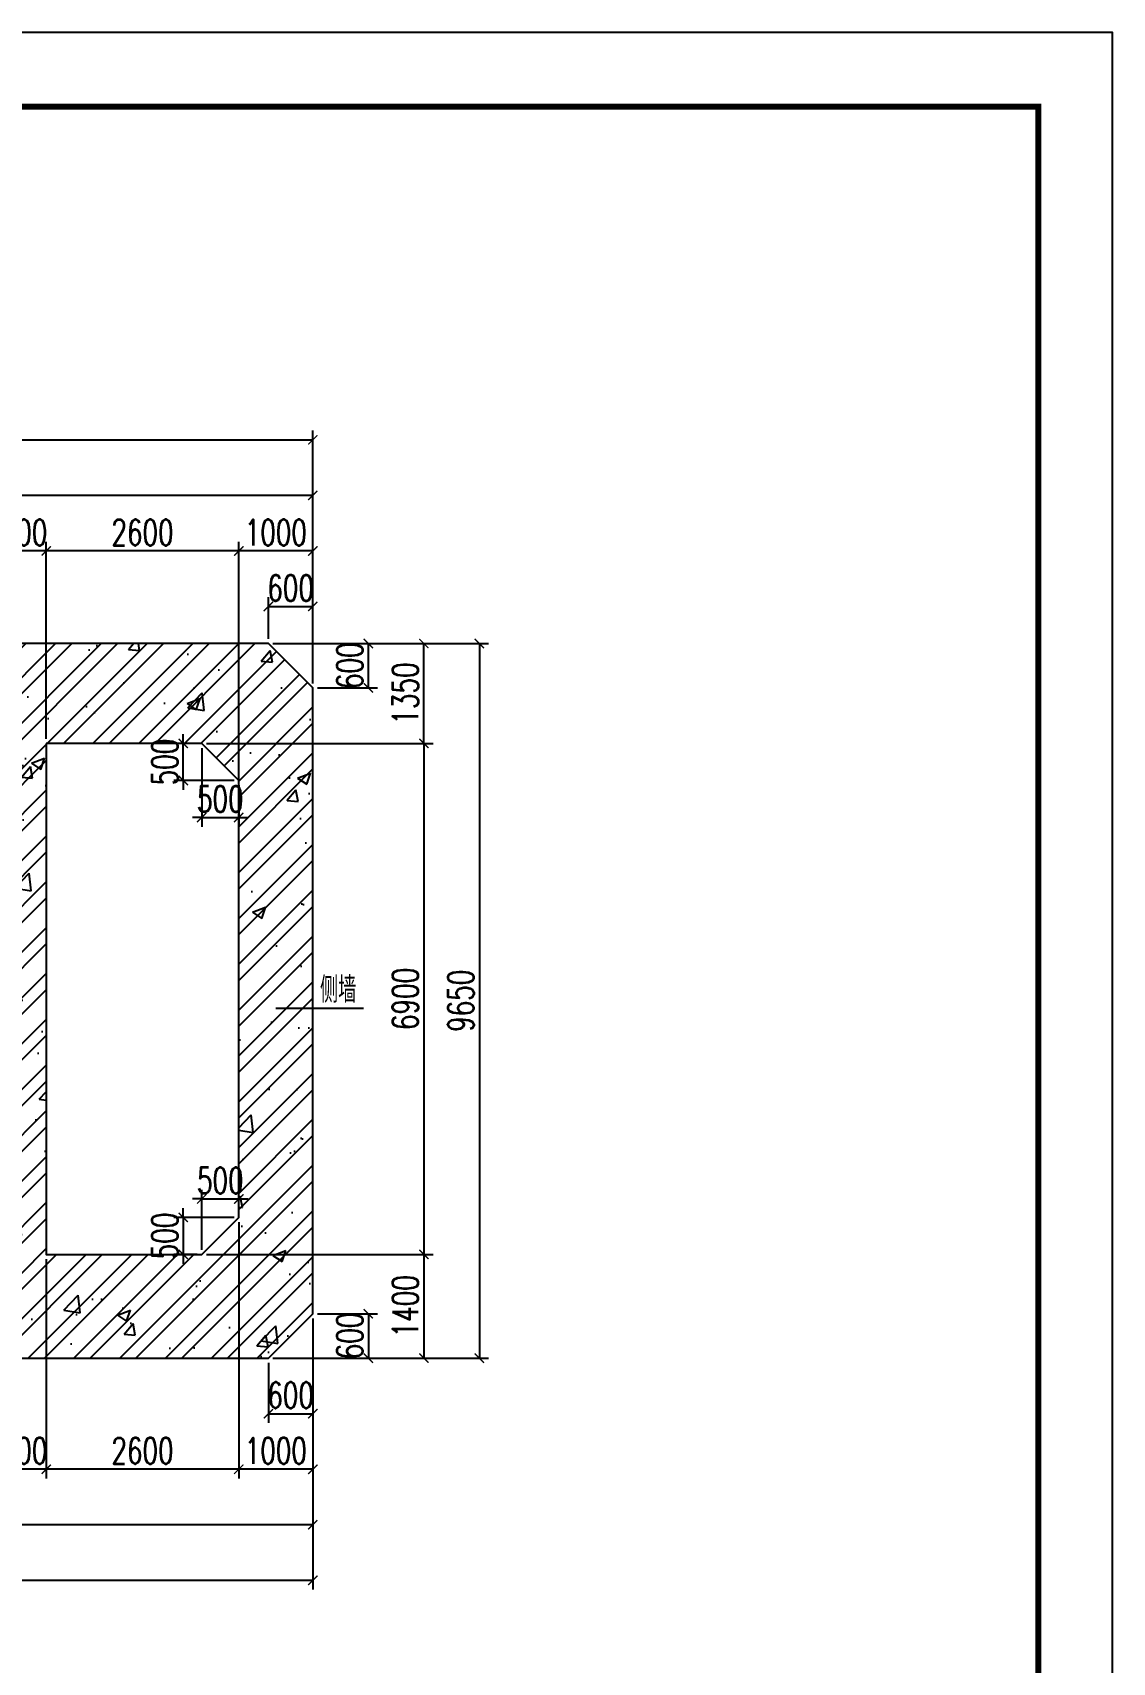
# Model space of a CAD drawing. Extents: x 266020 to 523514, y 704210 to 746210.
# Drawn here: x 427453 to 442038, y 724201 to 746210 of the extents above; entities that cross this region are included whole.
import ezdxf

# ---------------------------------------------------------------- set-up
doc = ezdxf.new("R2010")
doc.units = 0
doc.header["$LTSCALE"] = 50
doc.header["$MEASUREMENT"] = 0
doc.layers.get('0').update_dxf_attribs({"linetype": 'CONTINUOUS'})
doc.layers.get('Defpoints').update_dxf_attribs({"linetype": 'CONTINUOUS'})
for name, color, linetype in [('01 标  注', 1, 'CONTINUOUS'), ('02 结  构', 5, 'CONTINUOUS'), ('4', 4, 'CONTINUOUS'), ('填充', 8, 'CONTINUOUS')]:
    doc.layers.add(name, color=color, linetype=linetype)
doc.styles.get("Standard").update_dxf_attribs({"font": 'txt1.shx', "width": 0.7, "bigfont": 'hztxt.shx'})
doc.dimstyles.new('1：100', dxfattribs={"dimscale": 100, "dimtxt": 3.5, "dimasz": 1.25, "dimexe": 1.25, "dimexo": 0.625, "dimgap": 0.75, "dimtad": 1, "dimdsep": 46, "dimtxsty": 'Standard', "dimblk": 'ARCHTICK', "dimcen": 2.5, "dimclrt": 256, "dimadec": 0, "dimazin": 0, "dimtfac": 1, "dimtix": 1, "dimtmove": 0, "dimatfit": 3, "dimfxl": 0, "dimarcsym": 0})

# ---------------------------------------------------------------- blocks, each defined once
blk = doc.blocks.new('_ArchTick')
at = {"color": 0, "linetype": 'ByBlock', "const_width": 0.15}
blk.add_lwpolyline([(-0.5, -0.5), (0.5, 0.5)], dxfattribs=at)
blk = doc.blocks.new('*D234')
at = {"layer": '01 标  注', "color": 0, "lineweight": -2}
for p, q in [((394638, 728847), (394638, 725185)), ((431238, 728401), (431238, 725185)), ((394638, 725310), (431238, 725310))]:
    blk.add_line(p, q, dxfattribs=at)
at = {"layer": 'Defpoints', "color": 0}
for p in [(394638, 728910), (431238, 728463), (431238, 725310)]:
    blk.add_point(p, dxfattribs=at)
at = {"layer": '01 标  注', "color": 0, "lineweight": -2, "xscale": 125, "yscale": 125, "zscale": 125, "rotation": 180}
blk.add_blockref('_ArchTick', (394638, 725310), dxfattribs=at)
at = {"layer": '01 标  注', "color": 0, "lineweight": -2, "xscale": 125, "yscale": 125, "zscale": 125}
blk.add_blockref('_ArchTick', (431238, 725310), dxfattribs=at)
at = {"layer": '01 标  注', "insert": (412938, 725560), "char_height": 350, "attachment_point": 5}
blk.add_mtext('36600', dxfattribs=at)
blk = doc.blocks.new('*D235')
at = {"layer": '01 标  注', "color": 0, "lineweight": -2}
for p, q in [((430638, 738022), (430638, 738585)), ((430638, 738460), (431238, 738460)), ((431238, 737422), (431238, 738585))]:
    blk.add_line(p, q, dxfattribs=at)
at = {"layer": 'Defpoints', "color": 0}
for p in [(431238, 738460), (430638, 737960), (431238, 737360)]:
    blk.add_point(p, dxfattribs=at)
at = {"layer": '01 标  注', "color": 0, "lineweight": -2, "xscale": 125, "yscale": 125, "zscale": 125, "rotation": 180}
blk.add_blockref('_ArchTick', (430638, 738460), dxfattribs=at)
at = {"layer": '01 标  注', "color": 0, "lineweight": -2, "xscale": 125, "yscale": 125, "zscale": 125}
blk.add_blockref('_ArchTick', (431238, 738460), dxfattribs=at)
at = {"layer": '01 标  注', "insert": (430938, 738710), "char_height": 350, "attachment_point": 5}
blk.add_mtext('600', dxfattribs=at)
blk = doc.blocks.new('*D236')
at = {"layer": '01 标  注', "color": 0, "lineweight": -2}
for p, q in [((430700, 737960), (432113, 737960)), ((431988, 737360), (431988, 737960)), ((431300, 737360), (432113, 737360))]:
    blk.add_line(p, q, dxfattribs=at)
at = {"layer": 'Defpoints', "color": 0}
for p in [(430638, 737960), (431988, 737960), (431238, 737360)]:
    blk.add_point(p, dxfattribs=at)
at = {"layer": '01 标  注', "color": 0, "lineweight": -2, "xscale": 125, "yscale": 125, "zscale": 125}
for p, rotation in [((431988, 737960), 90), ((431988, 737360), 270)]:
    blk.add_blockref('_ArchTick', p, dxfattribs=dict(at, rotation=rotation))
at = {"layer": '01 标  注', "insert": (431738, 737660), "char_height": 350, "attachment_point": 5, "rotation": 90}
blk.add_mtext('600', dxfattribs=at)
blk = doc.blocks.new('*D285')
at = {"layer": '01 标  注', "color": 0, "lineweight": -2}
for p, q in [((429738, 736547), (429738, 735485)), ((430238, 736047), (430238, 735485)), ((429738, 735610), (429613, 735610)), ((429738, 735610), (430238, 735610)), ((430238, 735610), (430363, 735610))]:
    blk.add_line(p, q, dxfattribs=at)
at = {"layer": 'Defpoints', "color": 0}
for p in [(429738, 736610), (430238, 736110), (430238, 735610)]:
    blk.add_point(p, dxfattribs=at)
at = {"layer": '01 标  注', "color": 0, "lineweight": -2, "xscale": 125, "yscale": 125, "zscale": 125}
blk.add_blockref('_ArchTick', (429738, 735610), dxfattribs=at)
at = {"layer": '01 标  注', "color": 0, "lineweight": -2, "xscale": 125, "yscale": 125, "zscale": 125, "rotation": 180}
blk.add_blockref('_ArchTick', (430238, 735610), dxfattribs=at)
at = {"layer": '01 标  注', "insert": (429988, 735860), "char_height": 350, "attachment_point": 5}
blk.add_mtext('500', dxfattribs=at)
blk = doc.blocks.new('*D286')
at = {"layer": '01 标  注', "color": 0, "lineweight": -2}
for p, q in [((429488, 736610), (429488, 736735)), ((429675, 736610), (429363, 736610)), ((429488, 736110), (429488, 736610)), ((430175, 736110), (429363, 736110)), ((429488, 736110), (429488, 735985))]:
    blk.add_line(p, q, dxfattribs=at)
at = {"layer": 'Defpoints', "color": 0}
for p in [(429488, 736610), (429738, 736610), (430238, 736110)]:
    blk.add_point(p, dxfattribs=at)
at = {"layer": '01 标  注', "color": 0, "lineweight": -2, "xscale": 125, "yscale": 125, "zscale": 125}
for p, rotation in [((429488, 736610), 270), ((429488, 736110), 90)]:
    blk.add_blockref('_ArchTick', p, dxfattribs=dict(at, rotation=rotation))
at = {"layer": '01 标  注', "insert": (429238, 736360), "char_height": 350, "attachment_point": 5, "rotation": 90}
blk.add_mtext('500', dxfattribs=at)
blk = doc.blocks.new('*D239')
at = {"layer": '01 标  注', "color": 0, "lineweight": -2}
for p, q in [((429738, 730460), (429613, 730460)), ((429738, 729772), (429738, 730585)), ((429738, 730460), (430238, 730460)), ((430238, 730272), (430238, 730585)), ((430238, 730460), (430363, 730460))]:
    blk.add_line(p, q, dxfattribs=at)
at = {"layer": 'Defpoints', "color": 0}
for p in [(430238, 730460), (430238, 730210), (429738, 729710)]:
    blk.add_point(p, dxfattribs=at)
at = {"layer": '01 标  注', "color": 0, "lineweight": -2, "xscale": 125, "yscale": 125, "zscale": 125}
blk.add_blockref('_ArchTick', (429738, 730460), dxfattribs=at)
at = {"layer": '01 标  注', "color": 0, "lineweight": -2, "xscale": 125, "yscale": 125, "zscale": 125, "rotation": 180}
blk.add_blockref('_ArchTick', (430238, 730460), dxfattribs=at)
at = {"layer": '01 标  注', "insert": (429988, 730710), "char_height": 350, "attachment_point": 5}
blk.add_mtext('500', dxfattribs=at)
blk = doc.blocks.new('*D240')
at = {"layer": '01 标  注', "color": 0, "lineweight": -2}
for p, q in [((429488, 730210), (429488, 730335)), ((430175, 730210), (429363, 730210)), ((429488, 730210), (429488, 729710)), ((429675, 729710), (429363, 729710)), ((429488, 729710), (429488, 729585))]:
    blk.add_line(p, q, dxfattribs=at)
at = {"layer": 'Defpoints', "color": 0}
for p in [(430238, 730210), (429488, 729710), (429738, 729710)]:
    blk.add_point(p, dxfattribs=at)
at = {"layer": '01 标  注', "color": 0, "lineweight": -2, "xscale": 125, "yscale": 125, "zscale": 125}
for p, rotation in [((429488, 730210), 270), ((429488, 729710), 90)]:
    blk.add_blockref('_ArchTick', p, dxfattribs=dict(at, rotation=rotation))
at = {"layer": '01 标  注', "insert": (429238, 729960), "char_height": 350, "attachment_point": 5, "rotation": 90}
blk.add_mtext('500', dxfattribs=at)
blk = doc.blocks.new('*D241')
at = {"layer": '01 标  注', "color": 0, "lineweight": -2}
for p, q in [((430238, 730147), (430238, 726685)), ((431238, 728847), (431238, 726685)), ((431238, 726810), (430238, 726810))]:
    blk.add_line(p, q, dxfattribs=at)
at = {"layer": 'Defpoints', "color": 0}
for p in [(430238, 730210), (431238, 728910), (430238, 726810)]:
    blk.add_point(p, dxfattribs=at)
at = {"layer": '01 标  注', "color": 0, "lineweight": -2, "xscale": 125, "yscale": 125, "zscale": 125, "rotation": 180}
blk.add_blockref('_ArchTick', (430238, 726810), dxfattribs=at)
at = {"layer": '01 标  注', "color": 0, "lineweight": -2, "xscale": 125, "yscale": 125, "zscale": 125}
blk.add_blockref('_ArchTick', (431238, 726810), dxfattribs=at)
at = {"layer": '01 标  注', "insert": (430738, 727060), "char_height": 350, "attachment_point": 5}
blk.add_mtext('1000', dxfattribs=at)
blk = doc.blocks.new('*D287')
at = {"layer": '01 标  注', "color": 0, "lineweight": -2}
for p, q in [((430238, 730147), (430238, 726685)), ((427638, 729647), (427638, 726685)), ((430238, 726810), (427638, 726810))]:
    blk.add_line(p, q, dxfattribs=at)
at = {"layer": 'Defpoints', "color": 0}
for p in [(430238, 730210), (427638, 729710), (427638, 726810)]:
    blk.add_point(p, dxfattribs=at)
at = {"layer": '01 标  注', "color": 0, "lineweight": -2, "xscale": 125, "yscale": 125, "zscale": 125, "rotation": 180}
blk.add_blockref('_ArchTick', (427638, 726810), dxfattribs=at)
at = {"layer": '01 标  注', "color": 0, "lineweight": -2, "xscale": 125, "yscale": 125, "zscale": 125}
blk.add_blockref('_ArchTick', (430238, 726810), dxfattribs=at)
at = {"layer": '01 标  注', "insert": (428938, 727060), "char_height": 350, "attachment_point": 5}
blk.add_mtext('2600', dxfattribs=at)
blk = doc.blocks.new('*D242')
at = {"layer": '01 标  注', "color": 0, "lineweight": -2}
for p, q in [((431238, 728847), (431238, 725935)), ((412938, 728247), (412938, 725935)), ((431238, 726060), (412938, 726060))]:
    blk.add_line(p, q, dxfattribs=at)
at = {"layer": 'Defpoints', "color": 0}
for p in [(431238, 728910), (412938, 728310), (412938, 726060)]:
    blk.add_point(p, dxfattribs=at)
at = {"layer": '01 标  注', "color": 0, "lineweight": -2, "xscale": 125, "yscale": 125, "zscale": 125, "rotation": 180}
blk.add_blockref('_ArchTick', (412938, 726060), dxfattribs=at)
at = {"layer": '01 标  注', "color": 0, "lineweight": -2, "xscale": 125, "yscale": 125, "zscale": 125}
blk.add_blockref('_ArchTick', (431238, 726060), dxfattribs=at)
at = {"layer": '01 标  注', "insert": (422088, 726310), "char_height": 350, "attachment_point": 5}
blk.add_mtext('18300', dxfattribs=at)
blk = doc.blocks.new('*D291')
at = {"layer": '01 标  注', "color": 0, "lineweight": -2}
for p, q in [((430700, 737960), (433613, 737960)), ((433488, 737960), (433488, 728310)), ((430700, 728310), (433613, 728310))]:
    blk.add_line(p, q, dxfattribs=at)
at = {"layer": 'Defpoints', "color": 0}
for p in [(430638, 737960), (430638, 728310), (433488, 728310)]:
    blk.add_point(p, dxfattribs=at)
at = {"layer": '01 标  注', "color": 0, "lineweight": -2, "xscale": 125, "yscale": 125, "zscale": 125}
for p, rotation in [((433488, 737960), 90), ((433488, 728310), 270)]:
    blk.add_blockref('_ArchTick', p, dxfattribs=dict(at, rotation=rotation))
at = {"layer": '01 标  注', "insert": (433238, 733135), "char_height": 350, "attachment_point": 5, "rotation": 90}
blk.add_mtext('9650', dxfattribs=at)
blk = doc.blocks.new('*D253')
at = {"layer": '01 标  注', "color": 0, "lineweight": -2}
for p, q in [((394638, 737422), (394638, 740835)), ((431238, 737869), (431238, 740835)), ((394638, 740710), (431238, 740710))]:
    blk.add_line(p, q, dxfattribs=at)
at = {"layer": 'Defpoints', "color": 0}
for p in [(431238, 740710), (431238, 737806), (394638, 737360)]:
    blk.add_point(p, dxfattribs=at)
at = {"layer": '01 标  注', "color": 0, "lineweight": -2, "xscale": 125, "yscale": 125, "zscale": 125, "rotation": 180}
blk.add_blockref('_ArchTick', (394638, 740710), dxfattribs=at)
at = {"layer": '01 标  注', "color": 0, "lineweight": -2, "xscale": 125, "yscale": 125, "zscale": 125}
blk.add_blockref('_ArchTick', (431238, 740710), dxfattribs=at)
at = {"layer": '01 标  注', "insert": (412938, 740960), "char_height": 350, "attachment_point": 5}
blk.add_mtext('36600', dxfattribs=at)
blk = doc.blocks.new('*D254')
at = {"layer": '01 标  注', "color": 0, "lineweight": -2}
for p, q in [((430238, 736122), (430238, 739335)), ((431238, 737422), (431238, 739335)), ((431238, 739210), (430238, 739210))]:
    blk.add_line(p, q, dxfattribs=at)
at = {"layer": 'Defpoints', "color": 0}
for p in [(430238, 739210), (431238, 737360), (430238, 736060)]:
    blk.add_point(p, dxfattribs=at)
at = {"layer": '01 标  注', "color": 0, "lineweight": -2, "xscale": 125, "yscale": 125, "zscale": 125, "rotation": 180}
blk.add_blockref('_ArchTick', (430238, 739210), dxfattribs=at)
at = {"layer": '01 标  注', "color": 0, "lineweight": -2, "xscale": 125, "yscale": 125, "zscale": 125}
blk.add_blockref('_ArchTick', (431238, 739210), dxfattribs=at)
at = {"layer": '01 标  注', "insert": (430738, 739460), "char_height": 350, "attachment_point": 5}
blk.add_mtext('1000', dxfattribs=at)
blk = doc.blocks.new('*D255')
at = {"layer": '01 标  注', "color": 0, "lineweight": -2}
for p, q in [((427638, 736672), (427638, 739335)), ((430238, 736122), (430238, 739335)), ((430238, 739210), (427638, 739210))]:
    blk.add_line(p, q, dxfattribs=at)
at = {"layer": 'Defpoints', "color": 0}
for p in [(427638, 739210), (427638, 736610), (430238, 736060)]:
    blk.add_point(p, dxfattribs=at)
at = {"layer": '01 标  注', "color": 0, "lineweight": -2, "xscale": 125, "yscale": 125, "zscale": 125, "rotation": 180}
blk.add_blockref('_ArchTick', (427638, 739210), dxfattribs=at)
at = {"layer": '01 标  注', "color": 0, "lineweight": -2, "xscale": 125, "yscale": 125, "zscale": 125}
blk.add_blockref('_ArchTick', (430238, 739210), dxfattribs=at)
at = {"layer": '01 标  注', "insert": (428938, 739460), "char_height": 350, "attachment_point": 5}
blk.add_mtext('2600', dxfattribs=at)
blk = doc.blocks.new('*D256')
at = {"layer": '01 标  注', "color": 0, "lineweight": -2}
for p, q in [((427038, 736172), (427038, 739335)), ((427638, 736672), (427638, 739335)), ((427638, 739210), (427038, 739210))]:
    blk.add_line(p, q, dxfattribs=at)
at = {"layer": 'Defpoints', "color": 0}
for p in [(427038, 739210), (427638, 736610), (427038, 736110)]:
    blk.add_point(p, dxfattribs=at)
at = {"layer": '01 标  注', "color": 0, "lineweight": -2, "xscale": 125, "yscale": 125, "zscale": 125, "rotation": 180}
blk.add_blockref('_ArchTick', (427038, 739210), dxfattribs=at)
at = {"layer": '01 标  注', "color": 0, "lineweight": -2, "xscale": 125, "yscale": 125, "zscale": 125}
blk.add_blockref('_ArchTick', (427638, 739210), dxfattribs=at)
at = {"layer": '01 标  注', "insert": (427338, 739460), "char_height": 350, "attachment_point": 5}
blk.add_mtext('600', dxfattribs=at)
blk = doc.blocks.new('*D259')
at = {"layer": '01 标  注', "color": 0, "lineweight": -2}
for p, q in [((412938, 738022), (412938, 740085)), ((431238, 739960), (412938, 739960)), ((431238, 737422), (431238, 740085))]:
    blk.add_line(p, q, dxfattribs=at)
at = {"layer": 'Defpoints', "color": 0}
for p in [(412938, 739960), (412938, 737960), (431238, 737360)]:
    blk.add_point(p, dxfattribs=at)
at = {"layer": '01 标  注', "color": 0, "lineweight": -2, "xscale": 125, "yscale": 125, "zscale": 125, "rotation": 180}
blk.add_blockref('_ArchTick', (412938, 739960), dxfattribs=at)
at = {"layer": '01 标  注', "color": 0, "lineweight": -2, "xscale": 125, "yscale": 125, "zscale": 125}
blk.add_blockref('_ArchTick', (431238, 739960), dxfattribs=at)
at = {"layer": '01 标  注', "insert": (422088, 740210), "char_height": 350, "attachment_point": 5}
blk.add_mtext('18300', dxfattribs=at)
blk = doc.blocks.new('*D264')
at = {"layer": '01 标  注', "color": 0, "lineweight": -2}
for p, q in [((431300, 728910), (432113, 728910)), ((431988, 728910), (431988, 728310)), ((430700, 728310), (432113, 728310))]:
    blk.add_line(p, q, dxfattribs=at)
at = {"layer": 'Defpoints', "color": 0}
for p in [(431238, 728910), (430638, 728310), (431988, 728310)]:
    blk.add_point(p, dxfattribs=at)
at = {"layer": '01 标  注', "color": 0, "lineweight": -2, "xscale": 125, "yscale": 125, "zscale": 125}
for p, rotation in [((431988, 728910), 90), ((431988, 728310), 270)]:
    blk.add_blockref('_ArchTick', p, dxfattribs=dict(at, rotation=rotation))
at = {"layer": '01 标  注', "insert": (431738, 728610), "char_height": 350, "attachment_point": 5, "rotation": 90}
blk.add_mtext('600', dxfattribs=at)
blk = doc.blocks.new('*D265')
at = {"layer": '01 标  注', "color": 0, "lineweight": -2}
for p, q in [((431238, 728847), (431238, 727435)), ((430638, 728247), (430638, 727435)), ((430638, 727560), (431238, 727560))]:
    blk.add_line(p, q, dxfattribs=at)
at = {"layer": 'Defpoints', "color": 0}
for p in [(431238, 728910), (430638, 728310), (431238, 727560)]:
    blk.add_point(p, dxfattribs=at)
at = {"layer": '01 标  注', "color": 0, "lineweight": -2, "xscale": 125, "yscale": 125, "zscale": 125, "rotation": 180}
blk.add_blockref('_ArchTick', (430638, 727560), dxfattribs=at)
at = {"layer": '01 标  注', "color": 0, "lineweight": -2, "xscale": 125, "yscale": 125, "zscale": 125}
blk.add_blockref('_ArchTick', (431238, 727560), dxfattribs=at)
at = {"layer": '01 标  注', "insert": (430938, 727810), "char_height": 350, "attachment_point": 5}
blk.add_mtext('600', dxfattribs=at)
blk = doc.blocks.new('*D271')
at = {"layer": '01 标  注', "color": 0, "lineweight": -2}
for p, q in [((430700, 737960), (432863, 737960)), ((432738, 736610), (432738, 737960)), ((429800, 736610), (432863, 736610))]:
    blk.add_line(p, q, dxfattribs=at)
at = {"layer": 'Defpoints', "color": 0}
for p in [(430638, 737960), (432738, 737960), (429738, 736610)]:
    blk.add_point(p, dxfattribs=at)
at = {"layer": '01 标  注', "color": 0, "lineweight": -2, "xscale": 125, "yscale": 125, "zscale": 125}
for p, rotation in [((432738, 737960), 90), ((432738, 736610), 270)]:
    blk.add_blockref('_ArchTick', p, dxfattribs=dict(at, rotation=rotation))
at = {"layer": '01 标  注', "insert": (432488, 737285), "char_height": 350, "attachment_point": 5, "rotation": 90}
blk.add_mtext('1350', dxfattribs=at)
blk = doc.blocks.new('*D272')
at = {"layer": '01 标  注', "color": 0, "lineweight": -2}
for p, q in [((429800, 729710), (432863, 729710)), ((432738, 729710), (432738, 728310)), ((430700, 728310), (432863, 728310))]:
    blk.add_line(p, q, dxfattribs=at)
at = {"layer": 'Defpoints', "color": 0}
for p in [(429738, 729710), (430638, 728310), (432738, 728310)]:
    blk.add_point(p, dxfattribs=at)
at = {"layer": '01 标  注', "color": 0, "lineweight": -2, "xscale": 125, "yscale": 125, "zscale": 125}
for p, rotation in [((432738, 729710), 90), ((432738, 728310), 270)]:
    blk.add_blockref('_ArchTick', p, dxfattribs=dict(at, rotation=rotation))
at = {"layer": '01 标  注', "insert": (432488, 729010), "char_height": 350, "attachment_point": 5, "rotation": 90}
blk.add_mtext('1400', dxfattribs=at)
blk = doc.blocks.new('*D273')
at = {"layer": '01 标  注', "color": 0, "lineweight": -2}
for p, q in [((429800, 736610), (432863, 736610)), ((432738, 736610), (432738, 729710)), ((429800, 729710), (432863, 729710))]:
    blk.add_line(p, q, dxfattribs=at)
at = {"layer": 'Defpoints', "color": 0}
for p in [(429738, 736610), (429738, 729710), (432738, 729710)]:
    blk.add_point(p, dxfattribs=at)
at = {"layer": '01 标  注', "color": 0, "lineweight": -2, "xscale": 125, "yscale": 125, "zscale": 125}
for p, rotation in [((432738, 736610), 90), ((432738, 729710), 270)]:
    blk.add_blockref('_ArchTick', p, dxfattribs=dict(at, rotation=rotation))
at = {"layer": '01 标  注', "insert": (432488, 733160), "char_height": 350, "attachment_point": 5, "rotation": 90}
blk.add_mtext('6900', dxfattribs=at)
blk = doc.blocks.new('*D293')
at = {"layer": '01 标  注', "color": 0, "lineweight": -2}
for p, q in [((427038, 729647), (427038, 726685)), ((427638, 729647), (427638, 726685)), ((427638, 726810), (427038, 726810))]:
    blk.add_line(p, q, dxfattribs=at)
at = {"layer": 'Defpoints', "color": 0}
for p in [(427038, 729710), (427638, 729710), (427038, 726810)]:
    blk.add_point(p, dxfattribs=at)
at = {"layer": '01 标  注', "color": 0, "lineweight": -2, "xscale": 125, "yscale": 125, "zscale": 125, "rotation": 180}
blk.add_blockref('_ArchTick', (427038, 726810), dxfattribs=at)
at = {"layer": '01 标  注', "color": 0, "lineweight": -2, "xscale": 125, "yscale": 125, "zscale": 125}
blk.add_blockref('_ArchTick', (427638, 726810), dxfattribs=at)
at = {"layer": '01 标  注', "insert": (427338, 727060), "char_height": 350, "attachment_point": 5}
blk.add_mtext('600', dxfattribs=at)

msp = doc.modelspace()

# ---------------------------------------------------------------- hatches: boundary and pattern name
at = {"layer": '填充'}
h = msp.add_hatch(dxfattribs=at)
h.set_pattern_fill('AR-CONC', color=256, scale=250, style=0)
h.set_pattern_definition([(50, (38050, -42000), (1793.1505, -156.8803), [187.5, -2062.5]), (355, (38050, -42000), (-346.8783, 1880.4803), [150, -1650]), (100.4514, (38199.4, -42013), (1446.2735, 1723.599), [159.3505, -1752.8553]), (46.1842, (38050, -41500), (2668.1026, -413.7975), [281.25, -3093.75]), (96.6356, (38272.3, -41534.5), (2336.657, 2435.295), [239.026, -2629.2825]), (351.1842, (38050, -41500), (2336.655, 2435.2965), [225, -2475]), (21, (38300, -41625), (1492.2676, -1006.5472), [187.5, -2062.5]), (326, (38300, -41625), (608.2883, 1812.875), [150, -1650]), (71.4514, (38424.4, -41708.9), (2100.5566, 806.3262), [159.3505, -1752.8553]), (37.5, (38050, -42000), (30.39964, 832.23463), [0, -1630, 0, -1675, 0, -1656.25]), (7.5, (38050, -42000), (657.6738, 986.0293), [0, -955, 0, -1592.5, 0, -631.25]), (327.5, (37492.5, -42000), (1334.5561, -56.3872), [0, -625, 0, -1950, 0, -2587.5]), (317.5, (37242.5, -42000), (1457.9654, 250.2625), [0, -812.5, 0, -1295, 0, -1837.5])])
h.paths.add_polyline_path([(412937.835, 737959.674), (395237.835, 737959.674), (394637.835, 737359.674), (394637.835, 728909.674), (395237.835, 728309.674), (411237.835, 728309.674), (411937.835, 729009.674), (411937.835, 729259.674), (411937.835, 729839.674), (411337.835, 729839.674), (411337.835, 729709.674), (398837.835, 729709.674), (398837.835, 736109.674), (400337.835, 736609.674), (409837.835, 736609.674), (411337.835, 736109.674), (411337.835, 730539.674), (411637.835, 730239.674), (411937.835, 730239.674), (411937.835, 736109.674), (412437.835, 736609.674), (412937.835, 736609.674)])
h.paths.add_polyline_path([(398237.835, 736609.674), (398237.835, 729709.674), (396137.835, 729709.674), (395637.835, 730209.674), (395637.835, 736109.674), (396137.835, 736609.674)], flags=17)
h.paths.add_polyline_path([(412937.835, 729009.674), (412812.835, 729009.674), (411937.835, 729009.674), (411237.835, 728309.674), (412937.835, 728309.674)])
h.paths.add_polyline_path([(431237.835, 737359.674), (430637.835, 737959.674), (412937.835, 737959.674), (412937.835, 736609.674), (413437.835, 736609.674), (413937.835, 736109.674), (413937.835, 730239.674), (414237.835, 730239.674), (414537.835, 730539.674), (414537.835, 736109.674), (416037.835, 736609.674), (425537.835, 736609.674), (427037.835, 736109.674), (427037.835, 729709.674), (414537.835, 729709.674), (414537.835, 729839.674), (413937.835, 729839.674), (413937.835, 729009.674), (413687.835, 729009.674), (412937.835, 729009.674), (412937.835, 728309.674), (430637.835, 728309.674), (431237.835, 728909.674)])
h.paths.add_polyline_path([(427637.835, 736609.674), (429737.835, 736609.674), (430237.835, 736109.674), (430237.835, 730209.674), (429737.835, 729709.674), (427637.835, 729709.674)], flags=16)
h.paths.add_polyline_path([(395591.441, 736122.174), (396184.23, 736122.174), (396184.23, 735597.174), (395591.441, 735597.174)], flags=24)
h.paths.add_polyline_path([(396125.335, 736063.279), (396125.335, 736656.069), (396650.335, 736656.069), (396650.335, 736063.279)], flags=24)
h.paths.add_polyline_path([(395591.441, 730972.174), (396184.23, 730972.174), (396184.23, 730447.174), (395591.441, 730447.174)], flags=24)
h.paths.add_polyline_path([(396125.335, 729663.279), (396125.335, 730256.069), (396650.335, 730256.069), (396650.335, 729663.279)], flags=24)
h.paths.add_polyline_path([(411075.335, 736063.279), (411075.335, 736656.069), (411600.335, 736656.069), (411600.335, 736063.279)], flags=25)
h.paths.add_polyline_path([(411075.335, 728838.279), (411075.335, 729431.069), (411600.335, 729431.069), (411600.335, 728838.279)], flags=24)
h.paths.add_polyline_path([(409475.335, 728647.516), (409475.335, 729371.832), (410000.335, 729371.832), (410000.335, 728647.516)], flags=24)
h.paths.add_polyline_path([(410225.335, 728363.279), (410225.335, 728956.069), (410750.335, 728956.069), (410750.335, 728363.279)], flags=24)
h.paths.add_polyline_path([(410225.335, 729063.279), (410225.335, 729656.069), (410750.335, 729656.069), (410750.335, 729063.279)], flags=24)
h.paths.add_polyline_path([(411766.441, 731022.174), (412359.23, 731022.174), (412359.23, 730497.174), (411766.441, 730497.174)], flags=24)
h.paths.add_polyline_path([(408348.932, 730163.227), (409658.669, 730163.227), (409658.669, 729616.121), (408348.932, 729616.121)], flags=25)
h.paths.add_polyline_path([(413900.335, 736063.279), (413900.335, 736656.069), (414425.335, 736656.069), (414425.335, 736063.279)], flags=25)
h.paths.add_polyline_path([(414275.335, 728838.279), (414275.335, 729431.069), (414800.335, 729431.069), (414800.335, 728838.279)], flags=24)
h.paths.add_polyline_path([(414875.335, 728363.279), (414875.335, 728956.069), (415400.335, 728956.069), (415400.335, 728363.279)], flags=24)
h.paths.add_polyline_path([(415625.335, 728647.516), (415625.335, 729371.832), (416150.335, 729371.832), (416150.335, 728647.516)], flags=24)
h.paths.add_polyline_path([(413516.441, 731022.174), (414109.23, 731022.174), (414109.23, 730497.174), (413516.441, 730497.174)], flags=25)
h.paths.add_polyline_path([(414875.335, 729063.279), (414875.335, 729656.069), (415400.335, 729656.069), (415400.335, 729063.279)], flags=24)
h.paths.add_polyline_path([(413050.335, 728363.279), (413050.335, 728956.069), (413575.335, 728956.069), (413575.335, 728363.279)], flags=24)
h.paths.add_polyline_path([(416467.002, 730163.227), (417776.739, 730163.227), (417776.739, 729616.121), (416467.002, 729616.121)], flags=25)
h = msp.add_hatch(dxfattribs=at)
h.set_pattern_fill('STEEL', color=256, scale=3500, style=0)
h.set_pattern_definition([(45, (0, 0), (-309.35922, 309.35922), []), (45, (0, 218.75), (-309.35922, 309.35922), [])])
h.paths.add_polyline_path([(431237.835, 737359.674), (430637.835, 737959.674), (412937.835, 737959.674), (412937.835, 736609.674), (413437.835, 736609.674), (413937.835, 736109.674), (413937.835, 730239.674), (414237.835, 730239.674), (414438.425, 730440.264), (414537.835, 731067.195), (414537.835, 736109.674), (416037.835, 736609.674), (425537.835, 736609.674), (427037.835, 736109.674), (427037.835, 729709.674), (414537.835, 729709.674), (414537.835, 729839.674), (413937.835, 729839.674), (413937.835, 729009.674), (413687.835, 729009.674), (412937.835, 729009.674), (412937.835, 728209.674), (415137.835, 728209.674), (416137.835, 728309.674), (430637.835, 728309.674), (431237.835, 728909.674)])
h.paths.add_polyline_path([(427637.835, 736609.674), (429737.835, 736609.674), (430237.835, 736109.674), (430237.835, 730209.674), (429737.835, 729709.674), (427637.835, 729709.674)], flags=16)
h.paths.add_polyline_path([(412937.835, 737959.674), (395237.835, 737959.674), (394637.835, 737359.674), (394637.835, 728909.674), (395237.835, 728309.674), (409737.835, 728309.674), (410737.835, 728209.674), (411137.835, 728209.674), (411937.835, 729009.674), (411937.835, 729259.674), (411937.835, 729839.674), (411337.835, 729839.674), (411337.835, 729709.674), (398837.835, 729709.674), (398837.835, 736109.674), (400337.835, 736609.674), (409837.835, 736609.674), (411337.835, 736109.674), (411337.835, 730539.674), (411637.835, 730239.674), (411937.835, 730239.674), (411937.835, 736109.674), (412437.835, 736609.674), (412937.835, 736609.674)])
h.paths.add_polyline_path([(398237.835, 736609.674), (398237.835, 729709.674), (396137.835, 729709.674), (395637.835, 730209.674), (395637.835, 736109.674), (396137.835, 736609.674)], flags=16)
h.paths.add_polyline_path([(413900.335, 736063.279), (413900.335, 736656.069), (414425.335, 736656.069), (414425.335, 736063.279)], flags=25)
h.paths.add_polyline_path([(414275.335, 728838.279), (414275.335, 729431.069), (414800.335, 729431.069), (414800.335, 728838.279)], flags=24)
h.paths.add_polyline_path([(414875.335, 728313.279), (414875.335, 728906.069), (415400.335, 728906.069), (415400.335, 728313.279)], flags=24)
h.paths.add_polyline_path([(414875.335, 729063.279), (414875.335, 729656.069), (415400.335, 729656.069), (415400.335, 729063.279)], flags=24)
h.paths.add_polyline_path([(413050.335, 728313.279), (413050.335, 728906.069), (413575.335, 728906.069), (413575.335, 728313.279)], flags=24)
h.paths.add_polyline_path([(416336.5, 728569.805), (416336.5, 729294.121), (416861.5, 729294.121), (416861.5, 728569.805)], flags=24)
h.paths.add_polyline_path([(416336.5, 728569.805), (416336.5, 729294.121), (416861.5, 729294.121), (416861.5, 728569.805)], flags=8)
h.paths.add_polyline_path([(395591.441, 736122.174), (396184.23, 736122.174), (396184.23, 735597.174), (395591.441, 735597.174)], flags=24)
h.paths.add_polyline_path([(396125.335, 736063.279), (396125.335, 736656.069), (396650.335, 736656.069), (396650.335, 736063.279)], flags=24)
h.paths.add_polyline_path([(395591.441, 730972.174), (396184.23, 730972.174), (396184.23, 730447.174), (395591.441, 730447.174)], flags=24)
h.paths.add_polyline_path([(396125.335, 729663.279), (396125.335, 730256.069), (396650.335, 730256.069), (396650.335, 729663.279)], flags=24)
h.paths.add_polyline_path([(411075.335, 736063.279), (411075.335, 736656.069), (411600.335, 736656.069), (411600.335, 736063.279)], flags=25)
h.paths.add_polyline_path([(411075.335, 728838.279), (411075.335, 729431.069), (411600.335, 729431.069), (411600.335, 728838.279)], flags=24)
h.paths.add_polyline_path([(409475.335, 728597.516), (409475.335, 729321.832), (410000.335, 729321.832), (410000.335, 728597.516)], flags=24)
h.paths.add_polyline_path([(410225.335, 728313.279), (410225.335, 728906.069), (410750.335, 728906.069), (410750.335, 728313.279)], flags=24)
h.paths.add_polyline_path([(410225.335, 729063.279), (410225.335, 729656.069), (410750.335, 729656.069), (410750.335, 729063.279)], flags=24)

# ---------------------------------------------------------------- linework, layer by layer
at = {"layer": '01 标  注'}
msp.add_line((430737.835, 733034.674), (431922.586, 733034.674), dxfattribs=at)
msp.add_lwpolyline([(442037.835, 704209.674), (442037.835, 746209.674), (382337.835, 746209.674), (382337.835, 704209.674)], close=True, dxfattribs=at)
at = {"layer": '02 结  构'}
msp.add_lwpolyline([(416137.835, 728309.674), (430637.835, 728309.674), (431237.835, 728909.674), (431237.835, 737359.674), (430637.835, 737959.674), (412937.835, 737959.674)], dxfattribs=at)
msp.add_lwpolyline([(427637.835, 736609.674), (427637.835, 729709.674), (429737.835, 729709.674), (430237.835, 730209.674), (430237.835, 736109.674), (429737.835, 736609.674)], close=True, dxfattribs=at)
at = {"layer": '4', "color": 7, "const_width": 80}
msp.add_lwpolyline([(441037.835, 705209.674), (441037.835, 745209.674), (384837.835, 745209.674), (384837.835, 705209.674)], close=True, dxfattribs=at)

# ---------------------------------------------------------------- texts
at = {"layer": '01 标  注', "insert": (431580.211, 733284.674), "char_height": 350, "attachment_point": 5}
msp.add_mtext('侧墙', dxfattribs=at)

# ---------------------------------------------------------------- dimensions: what is measured, and where the dimension line sits
at = {"layer": '01 标  注'}
for base, p1, p2, picture, middle in [((431237.835, 740709.674), (394637.835, 737359.674), (431237.835, 737806.092), '*D253', (412937.835, 740959.674)), ((431237.835, 738459.674), (430637.835, 737959.674), (431237.835, 737359.674), '*D235', (430937.835, 738709.674)), ((430237.835, 730459.674), (429737.835, 729709.674), (430237.835, 730209.674), '*D239', (429987.835, 730709.674)), ((427037.835, 726809.674), (427637.835, 729709.674), (427037.835, 729709.674), '*D293', (427337.835, 727059.674)), ((431237.835, 725309.674), (394637.835, 728909.674), (431237.835, 728463.256), '*D234', (412937.835, 725559.674)), ((431237.835, 727559.674), (430637.835, 728309.674), (431237.835, 728909.674), '*D265', (430937.835, 727809.674))]:
    dim = msp.add_linear_dim(base=base, p1=p1, p2=p2, dimstyle='1：100', dxfattribs=at)
    dim.commit()
    dim.dimension.update_dxf_attribs({"geometry": picture, "text_midpoint": middle})
for base, p1, p2, angle, picture, middle in [((412937.835, 739959.674), (431237.835, 737359.674), (412937.835, 737959.674), 180, '*D259', (422087.835, 740209.674)), ((427037.835, 739209.674), (427637.835, 736609.674), (427037.835, 736109.674), 180, '*D256', (427337.835, 739459.674)), ((427637.835, 739209.674), (430237.835, 736059.674), (427637.835, 736609.674), 180, '*D255', (428937.835, 739459.674)), ((430237.835, 739209.674), (431237.835, 737359.674), (430237.835, 736059.674), 180, '*D254', (430737.835, 739459.674)), ((432737.835, 737959.674), (429737.835, 736609.674), (430637.835, 737959.674), 90, '*D271', (432487.835, 737284.674)), ((431987.835, 737959.674), (431237.835, 737359.674), (430637.835, 737959.674), 90, '*D236', (431737.835, 737659.674)), ((433487.835, 728309.674), (430637.835, 737959.674), (430637.835, 728309.674), 90, '*D291', (433237.835, 733134.674)), ((429487.835, 736609.674), (430237.835, 736109.674), (429737.835, 736609.674), 90, '*D286', (429237.835, 736359.674)), ((432737.835, 729709.674), (429737.835, 736609.674), (429737.835, 729709.674), 90, '*D273', (432487.835, 733159.674)), ((430237.835, 735609.674), (429737.835, 736609.674), (430237.835, 736109.674), 180, '*D285', (429987.835, 735859.674)), ((429487.835, 729709.674), (430237.835, 730209.674), (429737.835, 729709.674), 270, '*D240', (429237.835, 729959.674)), ((427637.835, 726809.674), (430237.835, 730209.674), (427637.835, 729709.674), 180, '*D287', (428937.835, 727059.674)), ((430237.835, 726809.674), (431237.835, 728909.674), (430237.835, 730209.674), 180, '*D241', (430737.835, 727059.674)), ((432737.835, 728309.674), (429737.835, 729709.674), (430637.835, 728309.674), 90, '*D272', (432487.835, 729009.674)), ((431987.835, 728309.674), (431237.835, 728909.674), (430637.835, 728309.674), 270, '*D264', (431737.835, 728609.674)), ((412937.835, 726059.674), (431237.835, 728909.674), (412937.835, 728309.674), 180, '*D242', (422087.835, 726309.674))]:
    dim = msp.add_linear_dim(base=base, p1=p1, p2=p2, angle=angle, dimstyle='1：100', dxfattribs=at)
    dim.commit()
    dim.dimension.update_dxf_attribs({"geometry": picture, "text_midpoint": middle})

doc.saveas('drawing.dxf')
